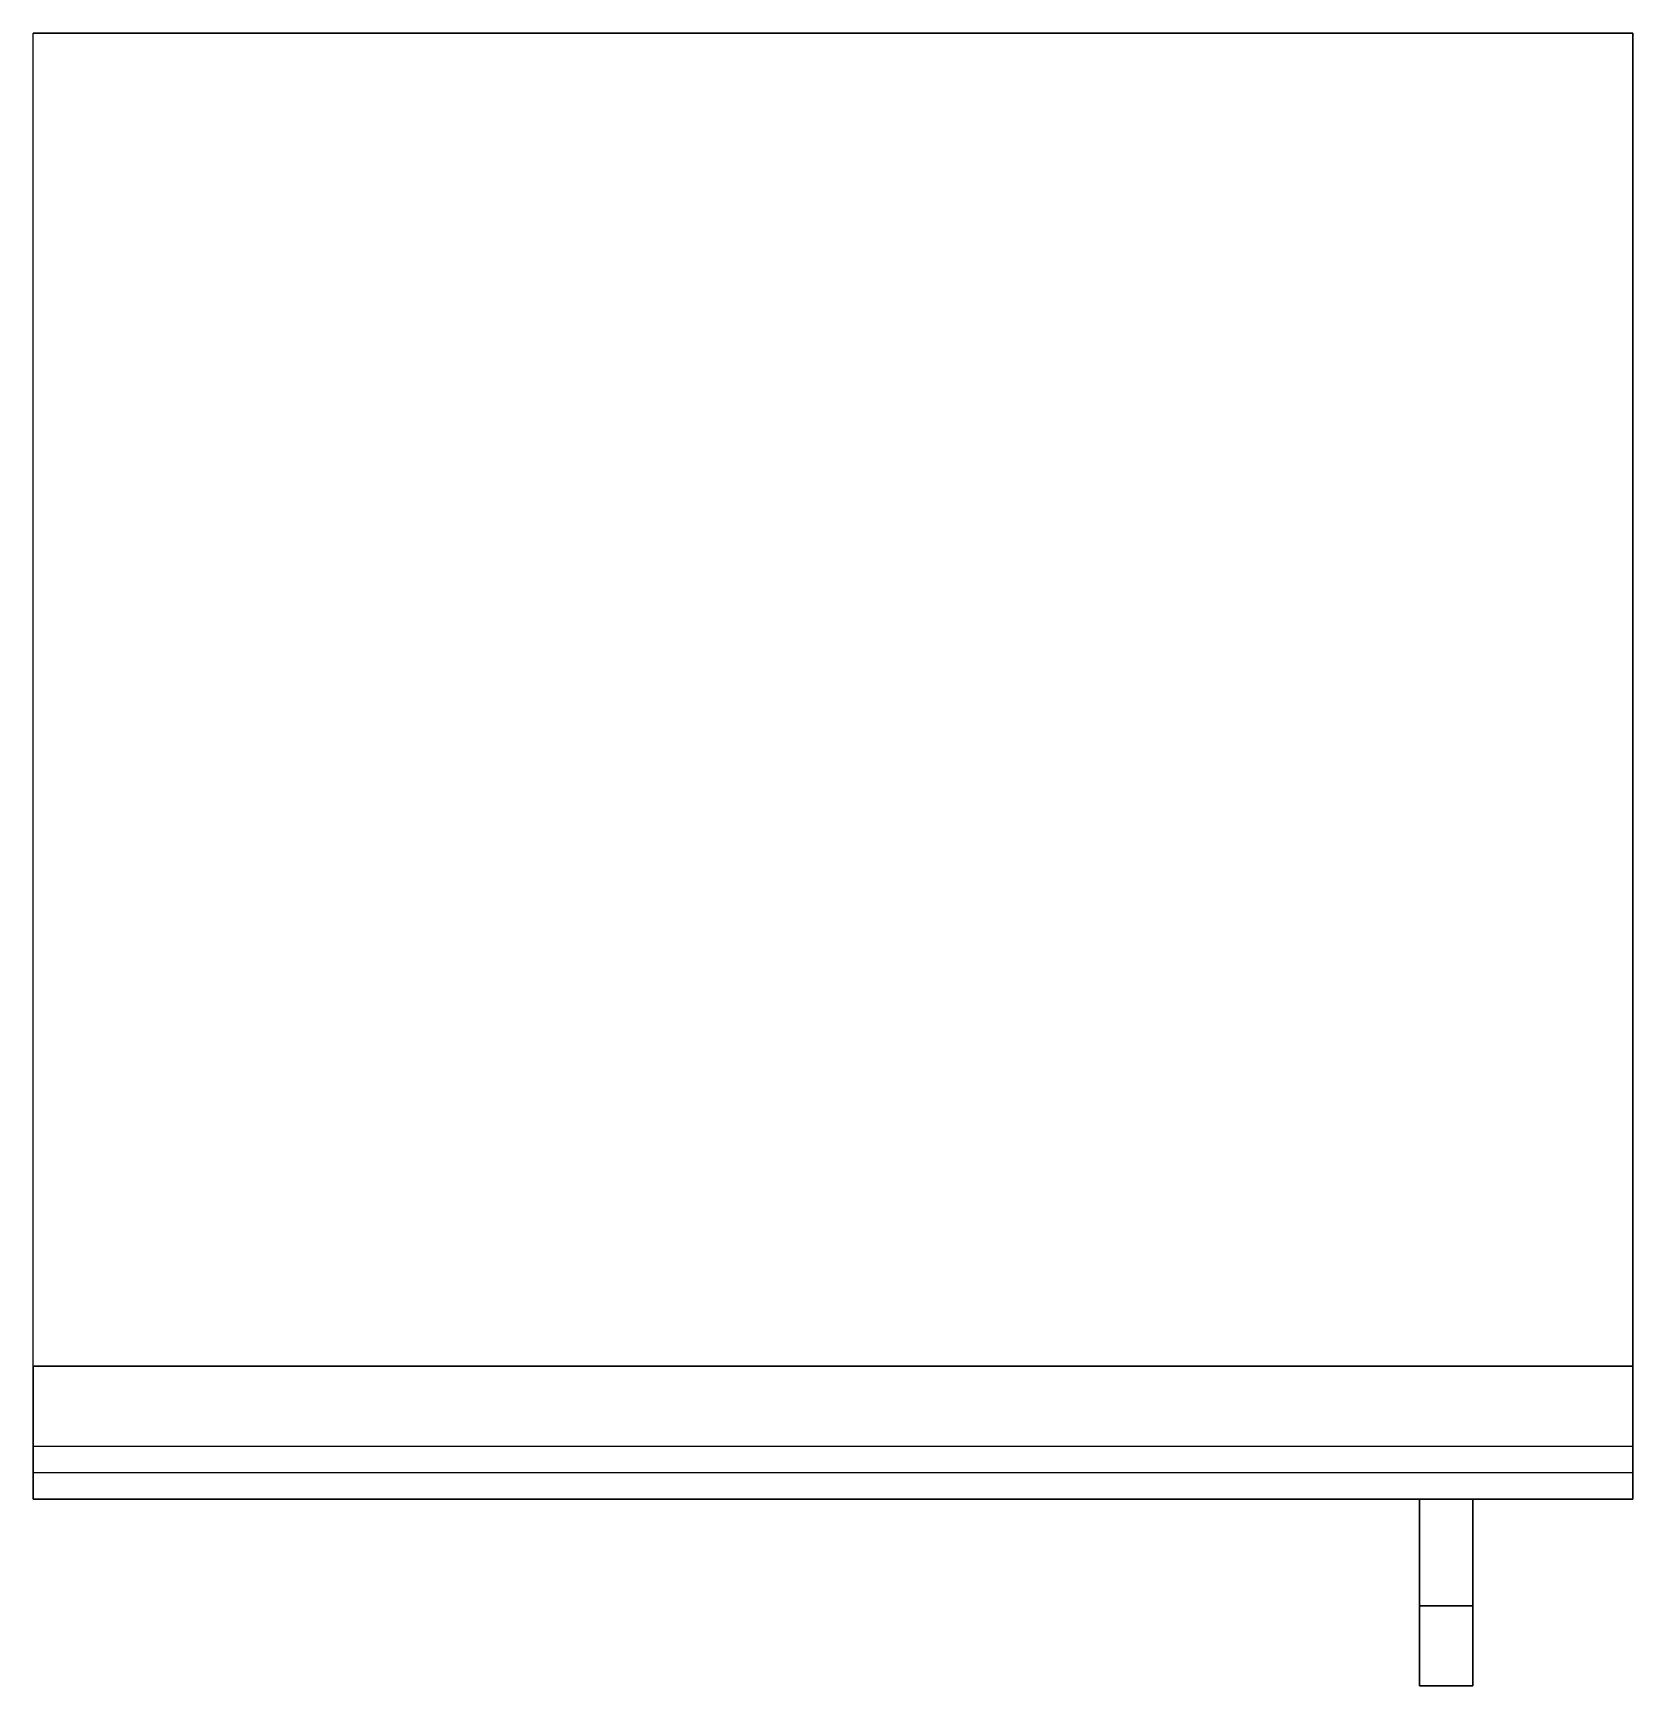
# Model space of a CAD drawing. Extents: x 0 to 60, y -12 to 50.
import ezdxf

# ---------------------------------------------------------------- set-up
doc = ezdxf.new("R2010")
doc.units = 0
doc.header["$LTSCALE"] = 25
doc.header["$MEASUREMENT"] = 0
doc.layers.get('0').update_dxf_attribs({"linetype": 'CONTINUOUS'})

msp = doc.modelspace()

# ---------------------------------------------------------------- linework, layer by layer
at = {"color": 0, "linetype": 'ByBlock'}
for points in [[(0, 50), (60, 50), (60, 0), (0, 0)], [(0, 50, 190), (60, 50, 190), (60, -5, 190), (0, -5, 190)], [(0, 50, 190), (60, 50, 190), (60, 50), (0, 50)], [(0, -5, 10), (0, 0, 10), (60, 0, 10), (60, -5, 10)], [(0, 0, 10), (60, 0, 10), (60, 0), (0, 0)], [(0, -5, 181), (0, -3, 181), (60, -3, 181), (60, -5, 181)], [(0, -4, 180), (0, -5, 180), (60, -5, 180), (60, -4, 180)], [(0, -4, 11), (0, -5, 11), (60, -5, 11), (60, -4, 11)], [(0, -4, 123), (0, -5, 123), (60, -5, 123), (60, -4, 123)], [(0, -4, 124), (0, -5, 124), (60, -5, 124), (60, -4, 124)], [(0, -4, 129), (0, -5, 129), (60, -5, 129), (60, -4, 129)], [(0, -4, 130), (0, -5, 130), (60, -5, 130), (60, -4, 130)], [(0, -5, 180), (0, -4, 180), (0, -4, 130), (0, -5, 130)], [(0, -5, 180), (0, -4, 180), (0, -4, 130), (0, -5, 130)], [(0, -5, 129), (0, -4, 129), (0, -4, 124), (0, -5, 124)], [(0, -5, 123), (0, -4, 123), (0, -4, 11), (0, -5, 11)], [(60, -5, 180), (60, -4, 180), (60, -4, 130), (60, -5, 130)], [(60, -5, 123), (60, -4, 123), (60, -4, 11), (60, -5, 11)], [(60, -5, 129), (60, -4, 129), (60, -4, 124), (60, -5, 124)], [(0, -5, 180), (60, -5, 180), (60, -5, 130), (0, -5, 130)], [(0, -5, 190), (60, -5, 190), (60, -5, 181), (0, -5, 181)], [(0, -5, 11), (0, -5, 123), (60, -5, 123), (60, -5, 11)], [(0, -5, 129), (60, -5, 129), (60, -5, 124), (0, -5, 124)]]:
    msp.add_3dface(points, dxfattribs=at)
for points, invisible_edges in [([(0, -5, 190), (0, 50, 190), (0, -3, 181), (0, -5, 181)], 2), ([(0, -3, 181), (0, 50, 191), (0, 0, 10), (0, -3, 10)], 3), ([(0, 0, 10), (0, 0), (0, 50), (0, 50, 190)], 8), ([(60, -5, 190), (60, 50, 190), (60, -3, 181), (60, -5, 181)], 2), ([(60, 0, 10), (60, 0), (60, 50), (60, 50, 190)], 8), ([(60, -3, 181), (60, 50, 191), (60, 0, 10), (60, -3, 10)], 3)]:
    msp.add_3dface(points, dxfattribs=dict(at, invisible_edges=invisible_edges))

# ---------------------------------------------------------------- meshes
mesh = msp.add_polymesh((6, 3), dxfattribs=at)
for k, corner in enumerate([(54, -9, 96), (54, -5, 96), (54, -5, 96), (52, -9, 96), (52, -5, 96), (52, -5, 96), (52, -9, 100), (52, -5, 100), (52, -5, 96), (54, -9, 100), (54, -5, 100), (54, -5, 96), (54, -9, 100), (54, -9, 100), (54, -9, 96), (52, -9, 100), (52, -9, 100), (52, -9, 96)]):
    mesh.set_mesh_vertex(divmod(k, 3), corner)
mesh = msp.add_polymesh((6, 3), dxfattribs=at)
for k, corner in enumerate([(54, -9, 112), (54, -5, 112), (54, -5, 112), (52, -9, 112), (52, -5, 112), (52, -5, 112), (52, -9, 116), (52, -5, 116), (52, -5, 112), (54, -9, 116), (54, -5, 116), (54, -5, 112), (54, -9, 116), (54, -9, 116), (54, -9, 112), (52, -9, 116), (52, -9, 116), (52, -9, 112)]):
    mesh.set_mesh_vertex(divmod(k, 3), corner)
mesh = msp.add_polymesh((6, 3), dxfattribs=at)
for k, corner in enumerate([(54, -9, 136), (54, -5, 136), (54, -5, 136), (52, -9, 136), (52, -5, 136), (52, -5, 136), (52, -9, 140), (52, -5, 140), (52, -5, 136), (54, -9, 140), (54, -5, 140), (54, -5, 136), (54, -9, 140), (54, -9, 140), (54, -9, 136), (52, -9, 140), (52, -9, 140), (52, -9, 136)]):
    mesh.set_mesh_vertex(divmod(k, 3), corner)
mesh = msp.add_polymesh((6, 3), dxfattribs=at)
for k, corner in enumerate([(54, -9, 152), (54, -5, 152), (54, -5, 152), (52, -9, 152), (52, -5, 152), (52, -5, 152), (52, -9, 156), (52, -5, 156), (52, -5, 152), (54, -9, 156), (54, -5, 156), (54, -5, 152), (54, -9, 156), (54, -9, 156), (54, -9, 152), (52, -9, 156), (52, -9, 156), (52, -9, 152)]):
    mesh.set_mesh_vertex(divmod(k, 3), corner)
mesh = msp.add_polymesh((6, 3), dxfattribs=at)
for k, corner in enumerate([(54, -12, 96), (54, -9, 96), (54, -9, 96), (52, -12, 96), (52, -9, 96), (52, -9, 96), (52, -12, 116), (52, -9, 116), (52, -9, 96), (54, -12, 116), (54, -9, 116), (54, -9, 96), (54, -12, 116), (54, -12, 116), (54, -12, 96), (52, -12, 116), (52, -12, 116), (52, -12, 96)]):
    mesh.set_mesh_vertex(divmod(k, 3), corner)
mesh = msp.add_polymesh((6, 3), dxfattribs=at)
for k, corner in enumerate([(54, -12, 136), (54, -9, 136), (54, -9, 136), (52, -12, 136), (52, -9, 136), (52, -9, 136), (52, -12, 156), (52, -9, 156), (52, -9, 136), (54, -12, 156), (54, -9, 156), (54, -9, 136), (54, -12, 156), (54, -12, 156), (54, -12, 136), (52, -12, 156), (52, -12, 156), (52, -12, 136)]):
    mesh.set_mesh_vertex(divmod(k, 3), corner)

doc.saveas('drawing.dxf')
